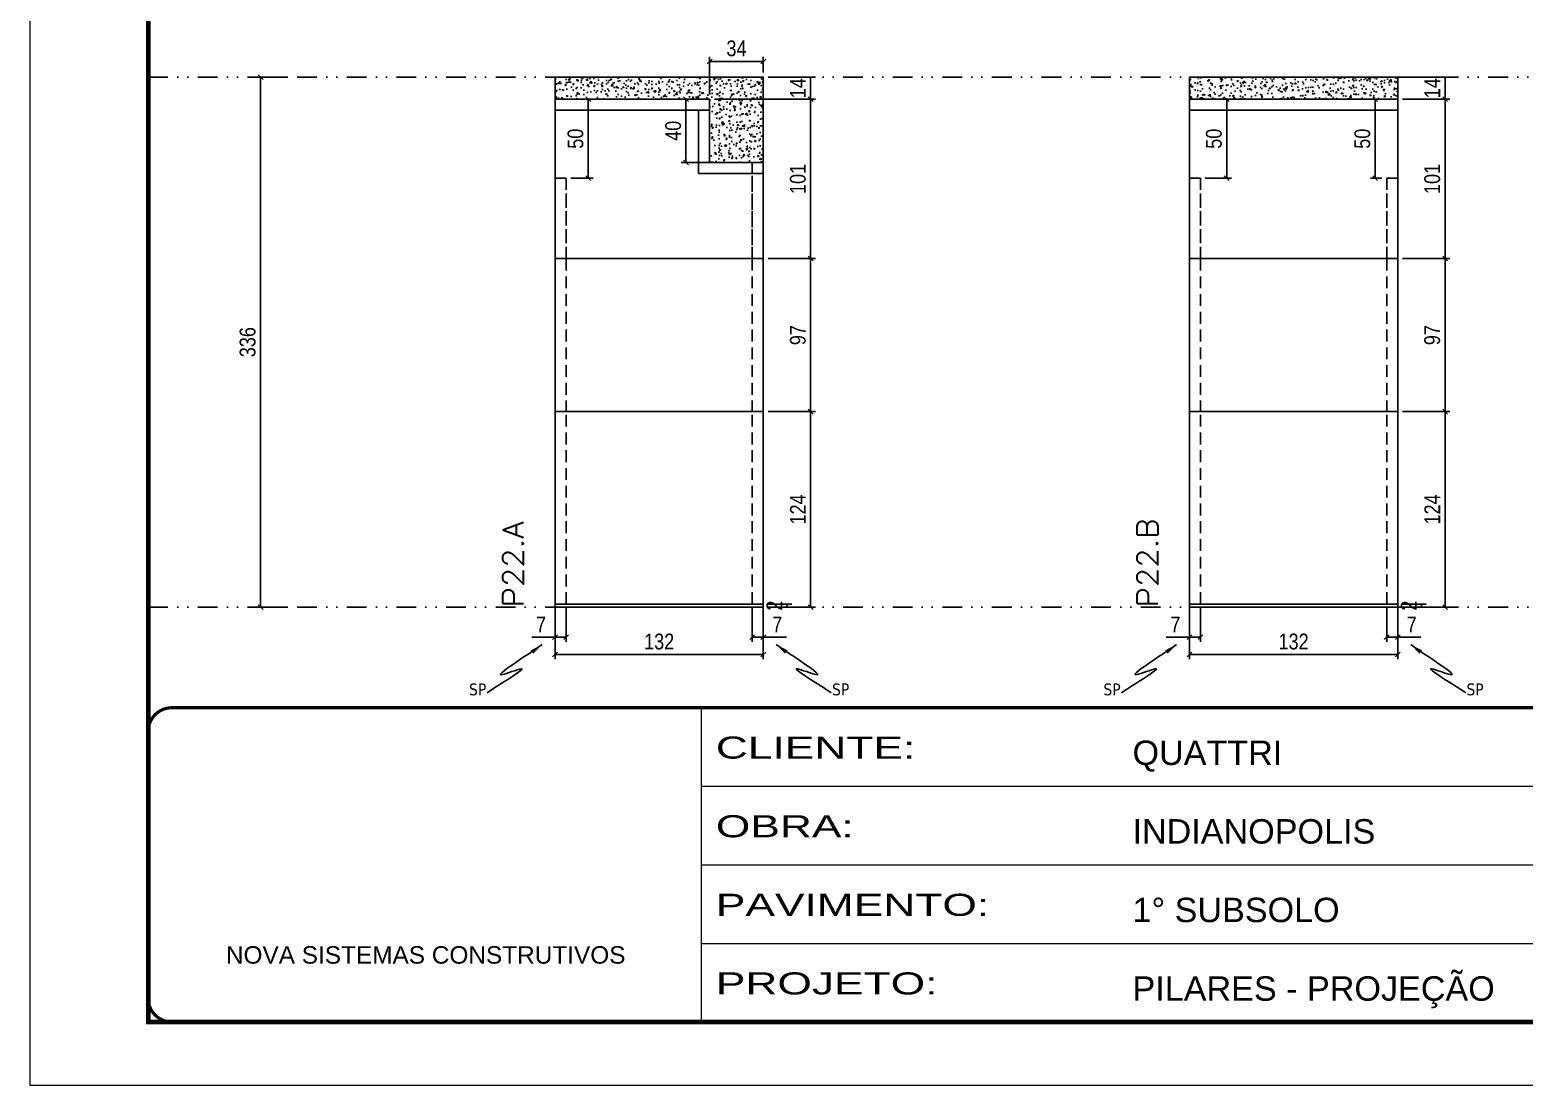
# Model space of a CAD drawing. Header units: millimetres. Extents: x 1945 to 8225, y 304 to 15137.
# Drawn here: x 1945 to 2892, y 3750 to 4419 of the extents above; entities that cross this region are included whole.
import ezdxf

# ---------------------------------------------------------------- set-up
doc = ezdxf.new("R2010")
doc.units = ezdxf.units.MM
for name, pattern in [('CONTINUO', [0]), ('DASHED', [0.75, 0.5, -0.25]), ('DIVIDE2', [0.625, 0.25, -0.125, 0, -0.125, 0, -0.125]), ('HIDDEN', [0.375, 0.25, -0.125])]:
    doc.linetypes.add(name, pattern=pattern)
for name, color, linetype in [('COTA', 241, 'Continuous'), ('Nível', 160, 'Continuous'), ('Painéis', 200, 'Continuous'), ('SARR_2.2x7', 40, 'Continuous'), ('texto', 7, 'Continuous')]:
    doc.layers.add(name, color=color, linetype=linetype)
for name, color, linetype, lineweight in [('Folhas', 255, 'Continuous', 9), ('SARRAFO DE PRESSAO', 251, 'DASHED', 9), ('Texto Seção', 7, 'Continuous', 15)]:
    doc.layers.add(name, color=color, linetype=linetype, lineweight=lineweight)
doc.styles.add('ARIAL', font='arial.ttf')
doc.styles.add('COTA TECNICA', font='techl___.ttf', dxfattribs={"height": 10})
doc.styles.add('REGUA-120', font='ROMANS.shx', dxfattribs={"height": 15})
doc.styles.get("Standard").update_dxf_attribs({"font": 'arial.ttf'})
doc.styles.add('Tecnologia', font='')
doc.styles.get('Tecnologia').set_extended_font_data('Forgotten Futurist')
doc.dimstyles.new('PAINEL', dxfattribs={"dimtxt": 10, "dimasz": 3, "dimexe": 3, "dimexo": 3, "dimgap": 3, "dimtad": 1, "dimdec": 1, "dimzin": 12, "dimdsep": 46, "dimtxsty": 'COTA TECNICA', "dimblk1": 'OBLIQUE', "dimblk2": 'OBLIQUE', "dimsah": 1, "dimcen": 0.9, "dimclrd": 4, "dimclre": 4, "dimclrt": 240, "dimadec": 1, "dimazin": 3, "dimtfac": 1, "dimtdec": 1, "dimtmove": 0, "dimatfit": 3, "dimfxl": 1, "dimtolj": 1, "dimtzin": 12, "dimarcsym": 0})
doc.dimstyles.new('PAINEL-NOVA', dxfattribs={"dimtxt": 10, "dimasz": 3, "dimexe": 3, "dimexo": 3, "dimgap": 3, "dimtad": 1, "dimdec": 1, "dimzin": 12, "dimdsep": 46, "dimtxsty": 'COTA TECNICA', "dimblk1": 'OBLIQUE', "dimblk2": 'OBLIQUE', "dimsah": 1, "dimcen": 0.9, "dimclrd": 4, "dimclre": 4, "dimclrt": 240, "dimadec": 1, "dimazin": 3, "dimtfac": 1, "dimtdec": 1, "dimtix": 1, "dimtmove": 0, "dimatfit": 3, "dimfxl": 1, "dimtolj": 1, "dimtzin": 12, "dimarcsym": 0})
doc.dimstyles.get("Standard").update_dxf_attribs({"dimtxt": 0.18, "dimasz": 0.18, "dimexe": 0.18, "dimexo": 0.0625, "dimgap": 0.09, "dimtad": 0, "dimtih": 1, "dimtoh": 1, "dimdec": 4, "dimzin": 0, "dimdsep": 46, "dimtxsty": 'Standard', "dimcen": 0.09, "dimadec": 0, "dimazin": 0, "dimtfac": 1, "dimtdec": 4, "dimtofl": 0, "dimtmove": 0, "dimatfit": 3, "dimfxl": 1, "dimtolj": 1, "dimtzin": 0, "dimarcsym": 0})
pattern_1 = [(51, (3997.6075, 7934.653), (9.121755, -0.637855), [0.9525, -10.4775]), (356, (3997.6075, 7934.653), (-1.928623, 9.520633), [0.762, -8.38203]), (101.45144, (3998.368, 7934.6), (7.193132, 8.882778), [0.8095, -8.904512]), (47.1842, (3997.563, 7937.192), (13.588575, -1.865247), [1.42875, -15.71625]), (97.63556, (3998.696, 7937.037), (11.65249, 12.576586), [1.21425, -13.35678]), (352.18415, (3997.563, 7937.192), (11.65249, 12.576586), [1.143, -12.572987]), (22, (3998.844, 7936.58), (7.668804, -4.98018), [0.9525, -10.4775]), (327, (3998.844, 7936.58), (2.928905, 9.261925), [0.762, -8.382]), (72.45145, (3999.483, 7936.165), (10.597708, 4.281746), [0.8095, -8.904497]), (38.5, (3997.6075, 7934.6528), (0.0806222, 4.2298032), [0, -8.2804, 0, -8.509, 0, -8.41375]), (8.5, (3997.6075, 7934.653), (3.2530547, 5.066574), [0, -4.8514, 0, -8.0899, 0, -3.20675]), (328.5, (3994.776, 7934.6034), (6.7834962, -0.1680745), [0, -3.175, 0, -9.906, 0, -13.1445]), (318.5, (3993.506, 7934.581), (7.383143, 1.4003915), [0, -4.1275, 0, -6.5786, 0, -9.3345])]

# ---------------------------------------------------------------- blocks, each defined once
blk = doc.blocks.new('9999999999')
at = {"color": 30, "linetype": 'CONTINUO'}
for p, q in [((98564.56, 34230.21), (98564.56, 34429.45)), ((98564.56, 34379.64), (99583.98, 34379.64)), ((98564.56, 34329.83), (99487.98, 34329.83)), ((98564.56, 34280.02), (99487.98, 34280.02))]:
    blk.add_line(p, q, dxfattribs=at)
at = {"color": 30, "linetype": 'CONTINUO', "const_width": 2}
blk.add_lwpolyline([(99583.98, 34230.21), (99583.98, 34414.45, 0.414214), (99568.98, 34429.45), (98228.98, 34429.45, 0.414214), (98213.98, 34414.45), (98213.98, 34245.21, 0.414214), (98228.98, 34230.21), (99583.98, 34230.21)], format="xyb", dxfattribs=at)
at = {"layer": 'Folhas'}
blk.add_lwpolyline([(98138.98, 34190.21), (99623.98, 34190.21), (99623.98, 35240.21), (98138.98, 35240.21)], close=True, dxfattribs=at)
at = {"layer": 'Folhas', "color": 30, "const_width": 3}
blk.add_lwpolyline([(98213.98, 34230.21), (99583.98, 34230.21), (99583.98, 35200.21), (98213.98, 35200.21)], close=True, dxfattribs=at)
at = {"color": 7, "linetype": 'Continuous', "ltscale": 5, "style": 'ARIAL'}
for s, height, p in [('QUATTRI', 15.483, (98837.68, 34393.13)), ('INDIANOPOLIS', 15.4829, (98837.68, 34343.32)), ('1° SUBSOLO', 15.483, (98837.68, 34293.51)), ('NOVA SISTEMAS CONSTRUTIVOS', 11.0592, (98263.19, 34267.21)), ('PILARES - PROJEÇÃO', 15.4829, (98837.68, 34243.7))]:
    blk.add_text(s, height=height, dxfattribs=at).set_placement(p)
at = {"layer": 'Folhas', "color": 7, "style": 'Tecnologia', "width": 1.5}
for s, p in [('CLIENTE:', (98573.65, 34397.17)), ('OBRA:', (98573.65, 34347.31)), ('PAVIMENTO:', (98573.65, 34297.5)), ('PROJETO:', (98573.65, 34247.69))]:
    blk.add_text(s, height=14, dxfattribs=at).set_placement(p)
blk = doc.blocks.new('*D300')
at = {"layer": 'COTA', "color": 4, "linetype": 'Continuous', "lineweight": -2, "ltscale": 30, "transparency": 16777216}
for p, q in [((2412.61, 4054.85), (2427.61, 4054.85)), ((2412.61, 4052.85), (2427.61, 4052.85)), ((2424.61, 4052.85), (2424.61, 4054.85))]:
    blk.add_line(p, q, dxfattribs=at)
at = {"layer": 'Defpoints', "color": 0, "linetype": 'Continuous', "ltscale": 30, "transparency": 16777216}
for p in [(2409.61, 4054.85), (2409.61, 4052.85), (2424.61, 4054.85)]:
    blk.add_point(p, dxfattribs=at)
at = {"layer": 'COTA', "color": 240, "linetype": 'Continuous', "ltscale": 30, "transparency": 16777216, "insert": (2416.61, 4053.85), "char_height": 10, "attachment_point": 5, "rotation": 90, "style": 'COTA TECNICA'}
blk.add_mtext('\\A1;2', dxfattribs=at)
blk = doc.blocks.new('_Oblique')
at = {"color": 0, "linetype": 'ByBlock', "lineweight": -2}
blk.add_line((-0.5, -0.5), (0.5, 0.5), dxfattribs=at)
blk = doc.blocks.new('*D301')
at = {"layer": 'COTA', "color": 4, "linetype": 'Continuous', "lineweight": -2, "ltscale": 30, "transparency": 16777216}
for p, q in [((2412.61, 4273.85), (2442.61, 4273.85)), ((2439.61, 4176.85), (2439.61, 4273.85)), ((2412.61, 4176.85), (2442.61, 4176.85))]:
    blk.add_line(p, q, dxfattribs=at)
at = {"layer": 'Defpoints', "color": 0, "linetype": 'Continuous', "ltscale": 30, "transparency": 16777216}
for p in [(2409.61, 4273.85), (2439.61, 4273.85), (2409.61, 4176.85)]:
    blk.add_point(p, dxfattribs=at)
at = {"layer": 'COTA', "color": 4, "linetype": 'Continuous', "lineweight": -2, "ltscale": 30, "transparency": 16777216, "xscale": 3, "yscale": 3, "zscale": 3}
for p, rotation in [((2439.61, 4273.85), 90), ((2439.61, 4176.85), 270)]:
    blk.add_blockref('_Oblique', p, dxfattribs=dict(at, rotation=rotation))
at = {"layer": 'COTA', "color": 240, "linetype": 'Continuous', "ltscale": 30, "transparency": 16777216, "insert": (2431.51, 4225.35), "char_height": 10, "attachment_point": 5, "rotation": 90, "style": 'COTA TECNICA'}
blk.add_mtext('\\A1;97', dxfattribs=at)
blk = doc.blocks.new('*D302')
at = {"layer": 'COTA', "color": 4, "linetype": 'Continuous', "lineweight": -2, "ltscale": 30, "transparency": 16777216}
for p, q in [((2378.61, 4374.85), (2442.61, 4374.85)), ((2439.61, 4273.85), (2439.61, 4374.85)), ((2412.61, 4273.85), (2442.61, 4273.85))]:
    blk.add_line(p, q, dxfattribs=at)
at = {"layer": 'Defpoints', "color": 0, "linetype": 'Continuous', "ltscale": 30, "transparency": 16777216}
for p in [(2375.61, 4374.85), (2439.61, 4374.85), (2409.61, 4273.85)]:
    blk.add_point(p, dxfattribs=at)
at = {"layer": 'COTA', "color": 4, "linetype": 'Continuous', "lineweight": -2, "ltscale": 30, "transparency": 16777216, "xscale": 3, "yscale": 3, "zscale": 3}
for p, rotation in [((2439.61, 4374.85), 90), ((2439.61, 4273.85), 270)]:
    blk.add_blockref('_Oblique', p, dxfattribs=dict(at, rotation=rotation))
at = {"layer": 'COTA', "color": 240, "linetype": 'Continuous', "ltscale": 30, "transparency": 16777216, "insert": (2431.51, 4324.35), "char_height": 10, "attachment_point": 5, "rotation": 90, "style": 'COTA TECNICA'}
blk.add_mtext('\\A1;101', dxfattribs=at)
blk = doc.blocks.new('*D303')
at = {"layer": 'COTA', "color": 4, "linetype": 'Continuous', "lineweight": -2, "ltscale": 30, "transparency": 16777216}
for p, q in [((2412.61, 4388.85), (2442.61, 4388.85)), ((2439.61, 4374.85), (2439.61, 4388.85)), ((2378.61, 4374.85), (2442.61, 4374.85))]:
    blk.add_line(p, q, dxfattribs=at)
at = {"layer": 'Defpoints', "color": 0, "linetype": 'Continuous', "ltscale": 30, "transparency": 16777216}
for p in [(2409.61, 4388.85), (2439.61, 4388.85), (2375.61, 4374.85)]:
    blk.add_point(p, dxfattribs=at)
at = {"layer": 'COTA', "color": 240, "linetype": 'Continuous', "ltscale": 30, "transparency": 16777216, "insert": (2431.53, 4381.85), "char_height": 10, "attachment_point": 5, "rotation": 90, "style": 'COTA TECNICA'}
blk.add_mtext('\\A1;14', dxfattribs=at)
blk = doc.blocks.new('*D304')
at = {"layer": 'COTA', "color": 4, "linetype": 'Continuous', "lineweight": -2, "ltscale": 30, "transparency": 16777216}
for p, q in [((2412.61, 4176.85), (2442.61, 4176.85)), ((2439.61, 4052.85), (2439.61, 4176.85)), ((2412.61, 4052.85), (2442.61, 4052.85))]:
    blk.add_line(p, q, dxfattribs=at)
at = {"layer": 'Defpoints', "color": 0, "linetype": 'Continuous', "ltscale": 30, "transparency": 16777216}
for p in [(2409.61, 4176.85), (2439.61, 4176.85), (2409.61, 4052.85)]:
    blk.add_point(p, dxfattribs=at)
at = {"layer": 'COTA', "color": 4, "linetype": 'Continuous', "lineweight": -2, "ltscale": 30, "transparency": 16777216, "xscale": 3, "yscale": 3, "zscale": 3}
for p, rotation in [((2439.61, 4176.85), 90), ((2439.61, 4052.85), 270)]:
    blk.add_blockref('_Oblique', p, dxfattribs=dict(at, rotation=rotation))
at = {"layer": 'COTA', "color": 240, "linetype": 'Continuous', "ltscale": 30, "transparency": 16777216, "insert": (2431.53, 4114.85), "char_height": 10, "attachment_point": 5, "rotation": 90, "style": 'COTA TECNICA'}
blk.add_mtext('\\A1;124', dxfattribs=at)
blk = doc.blocks.new('*D305')
at = {"layer": 'COTA', "color": 4, "linetype": 'Continuous', "lineweight": -2, "ltscale": 30, "transparency": 16777216}
for p, q in [((2277.61, 4049.85), (2277.61, 4019.85)), ((2409.61, 4049.85), (2409.61, 4019.85)), ((2277.61, 4022.85), (2409.61, 4022.85))]:
    blk.add_line(p, q, dxfattribs=at)
at = {"layer": 'Defpoints', "color": 0, "linetype": 'Continuous', "ltscale": 30, "transparency": 16777216}
for p in [(2277.61, 4052.85), (2409.61, 4052.85), (2409.61, 4022.85)]:
    blk.add_point(p, dxfattribs=at)
at = {"layer": 'COTA', "color": 4, "linetype": 'Continuous', "lineweight": -2, "ltscale": 30, "transparency": 16777216, "xscale": 3, "yscale": 3, "zscale": 3, "rotation": 180}
blk.add_blockref('_Oblique', (2277.61, 4022.85), dxfattribs=at)
at = {"layer": 'COTA', "color": 4, "linetype": 'Continuous', "lineweight": -2, "ltscale": 30, "transparency": 16777216, "xscale": 3, "yscale": 3, "zscale": 3}
blk.add_blockref('_Oblique', (2409.61, 4022.85), dxfattribs=at)
at = {"layer": 'COTA', "color": 240, "linetype": 'Continuous', "ltscale": 30, "transparency": 16777216, "insert": (2343.61, 4031.07), "char_height": 10, "attachment_point": 5, "style": 'COTA TECNICA'}
blk.add_mtext('\\A1;132', dxfattribs=at)
blk = doc.blocks.new('*D25')
at = {"layer": 'COTA', "color": 4, "linetype": 'ByBlock', "lineweight": -2, "transparency": 16777216}
for p, q in [((4967.62, 7361.82), (4967.62, 7339.8)), ((4974.62, 7361.82), (4974.62, 7339.8)), ((4967.62, 7342.8), (4952.89, 7342.8)), ((4974.62, 7342.8), (4967.62, 7342.8))]:
    blk.add_line(p, q, dxfattribs=at)
at = {"layer": 'Defpoints', "color": 0, "linetype": 'ByBlock', "transparency": 16777216}
for p in [(4967.62, 7364.82), (4974.62, 7364.82), (4967.62, 7342.8)]:
    blk.add_point(p, dxfattribs=at)
at = {"layer": 'COTA', "color": 4, "linetype": 'ByBlock', "lineweight": -2, "transparency": 16777216, "xscale": 3, "yscale": 3, "zscale": 3, "rotation": 180}
blk.add_blockref('_Oblique', (4967.62, 7342.8), dxfattribs=at)
at = {"layer": 'COTA', "color": 4, "linetype": 'ByBlock', "lineweight": -2, "transparency": 16777216, "xscale": 3, "yscale": 3, "zscale": 3}
blk.add_blockref('_Oblique', (4974.62, 7342.8), dxfattribs=at)
at = {"layer": 'COTA', "color": 240, "linetype": 'ByBlock', "transparency": 16777216, "insert": (4958.75, 7350.87), "char_height": 10, "attachment_point": 5, "style": 'COTA TECNICA'}
blk.add_mtext('\\A1;7', dxfattribs=at)
blk = doc.blocks.new('*D27')
at = {"layer": 'COTA', "color": 4, "linetype": 'ByBlock', "lineweight": -2, "transparency": 16777216}
for p, q in [((131596.05, 29930.75), (131596.05, 29908.67)), ((131603.05, 29930.68), (131603.05, 29908.67)), ((131596.05, 29911.67), (131603.05, 29911.67)), ((131603.05, 29911.67), (131617.78, 29911.67))]:
    blk.add_line(p, q, dxfattribs=at)
at = {"layer": 'Defpoints', "color": 0, "linetype": 'ByBlock', "transparency": 16777216}
for p in [(131596.05, 29933.75), (131603.05, 29933.68), (131603.05, 29911.67)]:
    blk.add_point(p, dxfattribs=at)
at = {"layer": 'COTA', "color": 4, "linetype": 'ByBlock', "lineweight": -2, "transparency": 16777216, "xscale": 3, "yscale": 3, "zscale": 3, "rotation": 180}
blk.add_blockref('_Oblique', (131596.05, 29911.67), dxfattribs=at)
at = {"layer": 'COTA', "color": 4, "linetype": 'ByBlock', "lineweight": -2, "transparency": 16777216, "xscale": 3, "yscale": 3, "zscale": 3}
blk.add_blockref('_Oblique', (131603.05, 29911.67), dxfattribs=at)
at = {"layer": 'COTA', "color": 240, "linetype": 'ByBlock', "transparency": 16777216, "insert": (131611.91, 29919.74), "char_height": 10, "attachment_point": 5, "style": 'COTA TECNICA'}
blk.add_mtext('\\A1;7', dxfattribs=at)
blk = doc.blocks.new('*D306')
at = {"layer": 'COTA', "color": 4, "linetype": 'Continuous', "lineweight": -2, "ltscale": 30, "transparency": 16777216}
for p, q in [((2814.61, 4054.85), (2829.61, 4054.85)), ((2814.61, 4052.85), (2829.61, 4052.85)), ((2826.61, 4052.85), (2826.61, 4054.85))]:
    blk.add_line(p, q, dxfattribs=at)
at = {"layer": 'Defpoints', "color": 0, "linetype": 'Continuous', "ltscale": 30, "transparency": 16777216}
for p in [(2811.61, 4054.85), (2811.61, 4052.85), (2826.61, 4054.85)]:
    blk.add_point(p, dxfattribs=at)
at = {"layer": 'COTA', "color": 240, "linetype": 'Continuous', "ltscale": 30, "transparency": 16777216, "insert": (2818.61, 4053.85), "char_height": 10, "attachment_point": 5, "rotation": 90, "style": 'COTA TECNICA'}
blk.add_mtext('\\A1;2', dxfattribs=at)
blk = doc.blocks.new('*D307')
at = {"layer": 'COTA', "color": 4, "linetype": 'Continuous', "lineweight": -2, "ltscale": 30, "transparency": 16777216}
for p, q in [((2814.61, 4273.85), (2844.61, 4273.85)), ((2841.61, 4176.85), (2841.61, 4273.85)), ((2814.61, 4176.85), (2844.61, 4176.85))]:
    blk.add_line(p, q, dxfattribs=at)
at = {"layer": 'Defpoints', "color": 0, "linetype": 'Continuous', "ltscale": 30, "transparency": 16777216}
for p in [(2811.61, 4273.85), (2841.61, 4273.85), (2811.61, 4176.85)]:
    blk.add_point(p, dxfattribs=at)
at = {"layer": 'COTA', "color": 4, "linetype": 'Continuous', "lineweight": -2, "ltscale": 30, "transparency": 16777216, "xscale": 3, "yscale": 3, "zscale": 3}
for p, rotation in [((2841.61, 4273.85), 90), ((2841.61, 4176.85), 270)]:
    blk.add_blockref('_Oblique', p, dxfattribs=dict(at, rotation=rotation))
at = {"layer": 'COTA', "color": 240, "linetype": 'Continuous', "ltscale": 30, "transparency": 16777216, "insert": (2833.51, 4225.35), "char_height": 10, "attachment_point": 5, "rotation": 90, "style": 'COTA TECNICA'}
blk.add_mtext('\\A1;97', dxfattribs=at)
blk = doc.blocks.new('*D308')
at = {"layer": 'COTA', "color": 4, "linetype": 'Continuous', "lineweight": -2, "ltscale": 30, "transparency": 16777216}
for p, q in [((2814.61, 4374.85), (2844.61, 4374.85)), ((2841.61, 4273.85), (2841.61, 4374.85)), ((2814.61, 4273.85), (2844.61, 4273.85))]:
    blk.add_line(p, q, dxfattribs=at)
at = {"layer": 'Defpoints', "color": 0, "linetype": 'Continuous', "ltscale": 30, "transparency": 16777216}
for p in [(2811.61, 4374.85), (2841.61, 4374.85), (2811.61, 4273.85)]:
    blk.add_point(p, dxfattribs=at)
at = {"layer": 'COTA', "color": 4, "linetype": 'Continuous', "lineweight": -2, "ltscale": 30, "transparency": 16777216, "xscale": 3, "yscale": 3, "zscale": 3}
for p, rotation in [((2841.61, 4374.85), 90), ((2841.61, 4273.85), 270)]:
    blk.add_blockref('_Oblique', p, dxfattribs=dict(at, rotation=rotation))
at = {"layer": 'COTA', "color": 240, "linetype": 'Continuous', "ltscale": 30, "transparency": 16777216, "insert": (2833.51, 4324.35), "char_height": 10, "attachment_point": 5, "rotation": 90, "style": 'COTA TECNICA'}
blk.add_mtext('\\A1;101', dxfattribs=at)
blk = doc.blocks.new('*D309')
at = {"layer": 'COTA', "color": 4, "linetype": 'Continuous', "lineweight": -2, "ltscale": 30, "transparency": 16777216}
for p, q in [((2814.61, 4388.85), (2844.61, 4388.85)), ((2841.61, 4374.85), (2841.61, 4388.85)), ((2814.61, 4374.85), (2844.61, 4374.85))]:
    blk.add_line(p, q, dxfattribs=at)
at = {"layer": 'Defpoints', "color": 0, "linetype": 'Continuous', "ltscale": 30, "transparency": 16777216}
for p in [(2811.61, 4388.85), (2841.61, 4388.85), (2811.61, 4374.85)]:
    blk.add_point(p, dxfattribs=at)
at = {"layer": 'COTA', "color": 240, "linetype": 'Continuous', "ltscale": 30, "transparency": 16777216, "insert": (2833.53, 4381.85), "char_height": 10, "attachment_point": 5, "rotation": 90, "style": 'COTA TECNICA'}
blk.add_mtext('\\A1;14', dxfattribs=at)
blk = doc.blocks.new('*D310')
at = {"layer": 'COTA', "color": 4, "linetype": 'Continuous', "lineweight": -2, "ltscale": 30, "transparency": 16777216}
for p, q in [((2814.61, 4176.85), (2844.61, 4176.85)), ((2841.61, 4052.85), (2841.61, 4176.85)), ((2814.61, 4052.85), (2844.61, 4052.85))]:
    blk.add_line(p, q, dxfattribs=at)
at = {"layer": 'Defpoints', "color": 0, "linetype": 'Continuous', "ltscale": 30, "transparency": 16777216}
for p in [(2811.61, 4176.85), (2841.61, 4176.85), (2811.61, 4052.85)]:
    blk.add_point(p, dxfattribs=at)
at = {"layer": 'COTA', "color": 4, "linetype": 'Continuous', "lineweight": -2, "ltscale": 30, "transparency": 16777216, "xscale": 3, "yscale": 3, "zscale": 3}
for p, rotation in [((2841.61, 4176.85), 90), ((2841.61, 4052.85), 270)]:
    blk.add_blockref('_Oblique', p, dxfattribs=dict(at, rotation=rotation))
at = {"layer": 'COTA', "color": 240, "linetype": 'Continuous', "ltscale": 30, "transparency": 16777216, "insert": (2833.53, 4114.85), "char_height": 10, "attachment_point": 5, "rotation": 90, "style": 'COTA TECNICA'}
blk.add_mtext('\\A1;124', dxfattribs=at)
blk = doc.blocks.new('*D311')
at = {"layer": 'COTA', "color": 4, "linetype": 'Continuous', "lineweight": -2, "ltscale": 30, "transparency": 16777216}
for p, q in [((2679.61, 4049.85), (2679.61, 4019.85)), ((2811.61, 4049.85), (2811.61, 4019.85)), ((2679.61, 4022.85), (2811.61, 4022.85))]:
    blk.add_line(p, q, dxfattribs=at)
at = {"layer": 'Defpoints', "color": 0, "linetype": 'Continuous', "ltscale": 30, "transparency": 16777216}
for p in [(2679.61, 4052.85), (2811.61, 4052.85), (2811.61, 4022.85)]:
    blk.add_point(p, dxfattribs=at)
at = {"layer": 'COTA', "color": 4, "linetype": 'Continuous', "lineweight": -2, "ltscale": 30, "transparency": 16777216, "xscale": 3, "yscale": 3, "zscale": 3, "rotation": 180}
blk.add_blockref('_Oblique', (2679.61, 4022.85), dxfattribs=at)
at = {"layer": 'COTA', "color": 4, "linetype": 'Continuous', "lineweight": -2, "ltscale": 30, "transparency": 16777216, "xscale": 3, "yscale": 3, "zscale": 3}
blk.add_blockref('_Oblique', (2811.61, 4022.85), dxfattribs=at)
at = {"layer": 'COTA', "color": 240, "linetype": 'Continuous', "ltscale": 30, "transparency": 16777216, "insert": (2745.61, 4031.07), "char_height": 10, "attachment_point": 5, "style": 'COTA TECNICA'}
blk.add_mtext('\\A1;132', dxfattribs=at)
blk = doc.blocks.new('*D320')
at = {"layer": 'COTA', "color": 4, "linetype": 'Continuous', "lineweight": -2, "ltscale": 30, "transparency": 16777216}
for p, q in [((2372.61, 4374.85), (2357.61, 4374.85)), ((2360.61, 4374.85), (2360.61, 4334.85)), ((2372.61, 4334.85), (2357.61, 4334.85))]:
    blk.add_line(p, q, dxfattribs=at)
at = {"layer": 'Defpoints', "color": 0, "linetype": 'Continuous', "ltscale": 30, "transparency": 16777216}
for p in [(2375.61, 4374.85), (2360.61, 4334.85), (2375.61, 4334.85)]:
    blk.add_point(p, dxfattribs=at)
at = {"layer": 'COTA', "color": 4, "linetype": 'Continuous', "lineweight": -2, "ltscale": 30, "transparency": 16777216, "xscale": 3, "yscale": 3, "zscale": 3}
for p, rotation in [((2360.61, 4374.85), 90), ((2360.61, 4334.85), 270)]:
    blk.add_blockref('_Oblique', p, dxfattribs=dict(at, rotation=rotation))
at = {"layer": 'COTA', "color": 240, "linetype": 'Continuous', "ltscale": 30, "transparency": 16777216, "insert": (2352.51, 4354.85), "char_height": 10, "attachment_point": 5, "rotation": 90, "style": 'COTA TECNICA'}
blk.add_mtext('\\A1;40', dxfattribs=at)
blk = doc.blocks.new('*D321')
at = {"layer": 'COTA', "color": 4, "linetype": 'Continuous', "lineweight": -2, "ltscale": 30, "transparency": 16777216}
for p, q in [((2375.61, 4377.85), (2375.61, 4401.85)), ((2375.61, 4398.85), (2409.61, 4398.85)), ((2409.61, 4391.85), (2409.61, 4401.85))]:
    blk.add_line(p, q, dxfattribs=at)
at = {"layer": 'Defpoints', "color": 0, "linetype": 'Continuous', "ltscale": 30, "transparency": 16777216}
for p in [(2409.61, 4398.85), (2409.61, 4388.85), (2375.61, 4374.85)]:
    blk.add_point(p, dxfattribs=at)
at = {"layer": 'COTA', "color": 4, "linetype": 'Continuous', "lineweight": -2, "ltscale": 30, "transparency": 16777216, "xscale": 3, "yscale": 3, "zscale": 3, "rotation": 180}
blk.add_blockref('_Oblique', (2375.61, 4398.85), dxfattribs=at)
at = {"layer": 'COTA', "color": 4, "linetype": 'Continuous', "lineweight": -2, "ltscale": 30, "transparency": 16777216, "xscale": 3, "yscale": 3, "zscale": 3}
blk.add_blockref('_Oblique', (2409.61, 4398.85), dxfattribs=at)
at = {"layer": 'COTA', "color": 240, "linetype": 'Continuous', "ltscale": 30, "transparency": 16777216, "insert": (2392.61, 4407.07), "char_height": 10, "attachment_point": 5, "style": 'COTA TECNICA'}
blk.add_mtext('\\A1;34', dxfattribs=at)
blk = doc.blocks.new('*D1288')
at = {"layer": 'COTA', "color": 4, "linetype": 'Continuous', "lineweight": -2, "ltscale": 30, "transparency": 16777216}
for p, q in [((2108.08, 4388.9), (2088.08, 4388.9)), ((2091.08, 4052.9), (2091.08, 4388.9)), ((2108.08, 4052.9), (2088.08, 4052.9))]:
    blk.add_line(p, q, dxfattribs=at)
at = {"layer": 'Defpoints', "color": 0, "linetype": 'Continuous', "ltscale": 30, "transparency": 16777216}
for p in [(2091.08, 4388.9), (2111.08, 4388.9), (2111.08, 4052.9)]:
    blk.add_point(p, dxfattribs=at)
at = {"layer": 'COTA', "color": 4, "linetype": 'Continuous', "lineweight": -2, "ltscale": 30, "transparency": 16777216, "xscale": 3, "yscale": 3, "zscale": 3}
for p, rotation in [((2091.08, 4388.9), 90), ((2091.08, 4052.9), 270)]:
    blk.add_blockref('_Oblique', p, dxfattribs=dict(at, rotation=rotation))
at = {"layer": 'COTA', "color": 240, "linetype": 'Continuous', "ltscale": 30, "transparency": 16777216, "insert": (2082.86, 4220.9), "char_height": 10, "attachment_point": 5, "rotation": 90, "style": 'COTA TECNICA'}
blk.add_mtext('\\A1;336', dxfattribs=at)
blk = doc.blocks.new('*D1774')
at = {"layer": 'COTA', "color": 4, "lineweight": -2, "transparency": 16777216}
for p, q in [((2287.61, 4374.85), (2301.71, 4374.85)), ((2298.71, 4324.85), (2298.71, 4374.85)), ((2287.61, 4324.85), (2301.71, 4324.85))]:
    blk.add_line(p, q, dxfattribs=at)
at = {"layer": 'Defpoints', "color": 0, "transparency": 16777216}
for p in [(2284.61, 4374.85), (2298.71, 4374.85), (2284.61, 4324.85)]:
    blk.add_point(p, dxfattribs=at)
at = {"layer": 'COTA', "color": 4, "lineweight": -2, "transparency": 16777216, "xscale": 3, "yscale": 3, "zscale": 3}
for p, rotation in [((2298.71, 4374.85), 90), ((2298.71, 4324.85), 270)]:
    blk.add_blockref('_Oblique', p, dxfattribs=dict(at, rotation=rotation))
at = {"layer": 'COTA', "color": 240, "transparency": 16777216, "insert": (2290.6, 4349.85), "char_height": 10, "attachment_point": 5, "rotation": 90, "style": 'COTA TECNICA'}
blk.add_mtext('\\A1;50', dxfattribs=at)
blk = doc.blocks.new('*D1775')
at = {"layer": 'COTA', "color": 4, "lineweight": -2, "transparency": 16777216}
for p, q in [((2801.61, 4374.85), (2794.35, 4374.85)), ((2797.35, 4324.85), (2797.35, 4374.85)), ((2801.61, 4324.85), (2794.35, 4324.85))]:
    blk.add_line(p, q, dxfattribs=at)
at = {"layer": 'Defpoints', "color": 0, "transparency": 16777216}
for p in [(2797.35, 4374.85), (2804.61, 4374.85), (2804.61, 4324.85)]:
    blk.add_point(p, dxfattribs=at)
at = {"layer": 'COTA', "color": 4, "lineweight": -2, "transparency": 16777216, "xscale": 3, "yscale": 3, "zscale": 3}
for p, rotation in [((2797.35, 4374.85), 90), ((2797.35, 4324.85), 270)]:
    blk.add_blockref('_Oblique', p, dxfattribs=dict(at, rotation=rotation))
at = {"layer": 'COTA', "color": 240, "transparency": 16777216, "insert": (2789.24, 4349.85), "char_height": 10, "attachment_point": 5, "rotation": 90, "style": 'COTA TECNICA'}
blk.add_mtext('\\A1;50', dxfattribs=at)
blk = doc.blocks.new('*D1776')
at = {"layer": 'COTA', "color": 4, "lineweight": -2, "transparency": 16777216}
for p, q in [((2689.61, 4374.85), (2706.24, 4374.85)), ((2703.24, 4324.85), (2703.24, 4374.85)), ((2689.61, 4324.85), (2706.24, 4324.85))]:
    blk.add_line(p, q, dxfattribs=at)
at = {"layer": 'Defpoints', "color": 0, "transparency": 16777216}
for p in [(2686.61, 4374.85), (2703.24, 4374.85), (2686.61, 4324.85)]:
    blk.add_point(p, dxfattribs=at)
at = {"layer": 'COTA', "color": 4, "lineweight": -2, "transparency": 16777216, "xscale": 3, "yscale": 3, "zscale": 3}
for p, rotation in [((2703.24, 4374.85), 90), ((2703.24, 4324.85), 270)]:
    blk.add_blockref('_Oblique', p, dxfattribs=dict(at, rotation=rotation))
at = {"layer": 'COTA', "color": 240, "transparency": 16777216, "insert": (2695.13, 4349.85), "char_height": 10, "attachment_point": 5, "rotation": 90, "style": 'COTA TECNICA'}
blk.add_mtext('\\A1;50', dxfattribs=at)
blk = doc.blocks.new('SLIPTEE')
at = {"layer": 'texto', "color": 0, "insert": (-49.02, -55.13), "char_height": 7.5, "attachment_point": 5}
blk.add_mtext('\\fTahoma|b0|i0|c0|p34;\\C4;SP', dxfattribs=at)
at = {"layer": 'COTA', "linetype": 'ByBlock'}
dim = blk.add_linear_dim(base=(0, -22.02), p1=(7, 0), p2=(0, 0), dimstyle='PAINEL-NOVA', override={"dimarcsym": 1}, dxfattribs=at)
dim.commit()
dim.dimension.update_dxf_attribs({"geometry": '*D25', "text_midpoint": (-8.87, -13.94), "insert": (-4967.62, -7364.82)})
at = {"layer": 'COTA', "path_type": 1}
blk.add_leader([(-8.21, -26.55), (-33.31, -45.71), (-21.61, -42.03), (-43.08, -57.3)], dimstyle='Standard', override={"dimasz": 8}, dxfattribs=at)
blk = doc.blocks.new('sliptD')
at = {"layer": 'texto', "color": 0, "insert": (49.02, -55.13), "char_height": 7.5, "attachment_point": 5}
blk.add_mtext('\\fTahoma|b0|i0|c0|p34;\\C4;SP', dxfattribs=at)
at = {"layer": 'COTA', "linetype": 'ByBlock'}
dim = blk.add_linear_dim(base=(0, -22.02), p1=(-7, 0.07), p2=(0, 0), dimstyle='PAINEL-NOVA', override={"dimarcsym": 1}, dxfattribs=at)
dim.commit()
dim.dimension.update_dxf_attribs({"geometry": '*D27', "text_midpoint": (8.87, -13.94), "insert": (-131603.05, -29933.68)})
at = {"layer": 'COTA', "path_type": 1}
blk.add_leader([(8.21, -26.55), (33.31, -45.71), (21.61, -42.03), (43.08, -57.3)], dimstyle='Standard', override={"dimasz": 8}, dxfattribs=at)
blk = doc.blocks.new('SLIPTDD')
at = {"layer": 'COTA', "linetype": 'ByBlock'}
blk.add_blockref('sliptD', (0, 0), dxfattribs=at)

msp = doc.modelspace()

# ---------------------------------------------------------------- hatches: boundary and pattern name
at = {"layer": 'COTA', "linetype": 'Continuous', "ltscale": 30}
h = msp.add_hatch(dxfattribs=at)
h.set_pattern_fill('AR-CONC', color=256, scale=0.05, angle=1)
h.set_pattern_definition(pattern_1)
h.paths.add_polyline_path([(2409.61, 4388.85), (2277.61, 4388.85), (2277.61, 4374.85), (2409.61, 4374.85)])
h = msp.add_hatch(dxfattribs=at)
h.set_pattern_fill('AR-CONC', color=256, scale=0.05, angle=1)
h.set_pattern_definition(pattern_1)
h.paths.add_polyline_path([(2409.61, 4388.85), (2375.61, 4388.85), (2375.61, 4334.85), (2409.61, 4334.85)])
h = msp.add_hatch(dxfattribs=at)
h.set_pattern_fill('AR-CONC', color=256, scale=0.05, angle=1)
h.set_pattern_definition(pattern_1)
h.paths.add_polyline_path([(2811.61, 4388.85), (2679.61, 4388.85), (2679.61, 4374.85), (2811.61, 4374.85)])

# ---------------------------------------------------------------- linework, layer by layer
msp.add_line((2409.61, 4388.85), (2409.61, 4334.85), dxfattribs=at)
at = {"layer": 'COTA'}
for p, q in [((2284.61, 4324.85), (2277.61, 4324.85)), ((2686.61, 4324.85), (2679.61, 4324.85)), ((2804.61, 4324.85), (2811.61, 4324.85))]:
    msp.add_line(p, q, dxfattribs=at)
at = {"layer": 'COTA', "linetype": 'Continuous', "ltscale": 30}
msp.add_lwpolyline([(2409.61, 4388.85), (2277.61, 4388.85), (2277.61, 4374.85), (2375.61, 4374.85)], dxfattribs=at)
msp.add_lwpolyline([(2679.61, 4374.85), (2811.61, 4374.85), (2811.61, 4388.85), (2679.61, 4388.85)], close=True, dxfattribs=at)
at = {"layer": 'Nível', "color": 4, "linetype": 'DIVIDE2', "ltscale": 50}
for p, q in [((2019.86, 4388.9), (3389.86, 4388.9)), ((2019.86, 4052.9), (3389.86, 4052.9))]:
    msp.add_line(p, q, dxfattribs=at)
at = {"layer": 'Painéis', "linetype": 'Continuous', "ltscale": 30}
for p, q in [((2277.61, 4374.85), (2277.61, 4052.85)), ((2679.61, 4374.85), (2679.61, 4052.85))]:
    msp.add_line(p, q, dxfattribs=at)
for points in [[(2375.61, 4374.85), (2277.61, 4374.85)], [(2375.61, 4334.85), (2375.61, 4374.85)], [(2375.61, 4374.85), (2375.61, 4334.85)], [(2811.61, 4374.85), (2679.61, 4374.85)], [(2811.61, 4052.85), (2811.61, 4374.85)], [(2368.61, 4334.85), (2409.61, 4334.85)], [(2375.61, 4334.85), (2409.61, 4334.85)], [(2409.61, 4052.85), (2409.61, 4334.85)], [(2409.61, 4273.85), (2277.61, 4273.85)], [(2811.61, 4273.85), (2679.61, 4273.85)], [(2277.61, 4176.85), (2409.61, 4176.85)], [(2811.61, 4176.85), (2679.61, 4176.85)], [(2277.61, 4054.85), (2409.61, 4054.85)], [(2277.61, 4052.85), (2409.61, 4052.85)], [(2811.61, 4054.85), (2679.61, 4054.85)], [(2679.61, 4052.85), (2811.61, 4052.85)]]:
    msp.add_lwpolyline(points, dxfattribs=at)
at = {"layer": 'SARR_2.2x7', "linetype": 'Continuous', "ltscale": 30}
msp.add_line((2368.61, 4367.85), (2368.61, 4327.85), dxfattribs=at)
at = {"layer": 'SARR_2.2x7', "linetype": 'HIDDEN', "ltscale": 30}
for p, q in [((2284.61, 4273.85), (2284.61, 4176.85)), ((2402.61, 4273.85), (2402.61, 4176.85)), ((2686.61, 4273.85), (2686.61, 4176.85)), ((2804.61, 4273.85), (2804.61, 4176.85))]:
    msp.add_line(p, q, dxfattribs=at)
at = {"layer": 'SARR_2.2x7', "linetype": 'ByBlock', "ltscale": 30}
for points in [[(2277.61, 4367.85), (2375.61, 4367.85)], [(2679.61, 4367.85), (2811.61, 4367.85)]]:
    msp.add_lwpolyline(points, dxfattribs=at)
at = {"layer": 'SARR_2.2x7', "linetype": 'Continuous', "ltscale": 30}
for points in [[(2368.61, 4334.85), (2375.61, 4334.85)], [(2368.61, 4327.85), (2409.61, 4327.85)]]:
    msp.add_lwpolyline(points, dxfattribs=at)
at = {"layer": 'SARR_2.2x7', "linetype": 'HIDDEN', "ltscale": 30}
for points in [[(2402.61, 4273.85), (2402.61, 4334.85), (2402.61, 4273.85)], [(2284.61, 4273.85), (2284.61, 4324.85), (2284.61, 4273.85)], [(2686.61, 4273.85), (2686.61, 4324.85), (2686.61, 4273.85)], [(2804.61, 4273.85), (2804.61, 4324.85), (2804.61, 4273.85)], [(2284.61, 4054.85), (2284.61, 4176.85)], [(2402.61, 4054.85), (2402.61, 4176.85)], [(2686.61, 4054.85), (2686.61, 4176.85)], [(2804.61, 4054.85), (2804.61, 4176.85)]]:
    msp.add_lwpolyline(points, dxfattribs=at)

# ---------------------------------------------------------------- block references
at = {"layer": 'COTA', "linetype": 'Continuous', "ltscale": 30}
for name, p in [('SLIPTEE', (2277.61, 4055.85)), ('SLIPTDD', (2409.61, 4055.85)), ('SLIPTEE', (2679.61, 4055.85)), ('SLIPTDD', (2811.61, 4055.85))]:
    msp.add_blockref(name, p, dxfattribs=at)
at = {"layer": 'SARRAFO DE PRESSAO', "color": 6, "linetype": 'ByBlock'}
msp.add_blockref('9999999999', (-96194.12, -30440.27), dxfattribs=at)

# ---------------------------------------------------------------- texts
at = {"layer": 'Texto Seção', "style": 'REGUA-120', "width": 1.1}
for s, p in [('P22.A', (2257.61, 4052.85)), ('P22.B', (2659.61, 4052.85))]:
    msp.add_text(s, height=13, rotation=90, dxfattribs=at).set_placement(p)

# ---------------------------------------------------------------- dimensions: what is measured, and where the dimension line sits
at = {"layer": 'COTA', "linetype": 'Continuous', "ltscale": 30}
for base, p1, p2, picture, middle in [((2409.61, 4398.85), (2375.61, 4374.85), (2409.61, 4388.85), '*D321', (2392.61, 4407.07)), ((2409.61, 4022.85), (2277.61, 4052.85), (2409.61, 4052.85), '*D305', (2343.61, 4031.07)), ((2811.61, 4022.85), (2679.61, 4052.85), (2811.61, 4052.85), '*D311', (2745.61, 4031.07))]:
    dim = msp.add_linear_dim(base=base, p1=p1, p2=p2, dimstyle='PAINEL-NOVA', dxfattribs=at)
    dim.commit()
    dim.dimension.update_dxf_attribs({"geometry": picture, "text_midpoint": middle})
for base, p1, p2, picture, middle in [((2091.08, 4388.9), (2111.08, 4052.9), (2111.08, 4388.9), '*D1288', (2082.86, 4220.9)), ((2439.61, 4388.85), (2375.61, 4374.85), (2409.61, 4388.85), '*D303', (2431.53, 4381.85)), ((2841.61, 4388.85), (2811.61, 4374.85), (2811.61, 4388.85), '*D309', (2833.53, 4381.85)), ((2360.61, 4334.85), (2375.61, 4374.85), (2375.61, 4334.85), '*D320', (2352.51, 4354.85)), ((2439.61, 4374.85), (2409.61, 4273.85), (2375.61, 4374.85), '*D302', (2431.51, 4324.35)), ((2841.61, 4374.85), (2811.61, 4273.85), (2811.61, 4374.85), '*D308', (2833.51, 4324.35)), ((2439.61, 4273.85), (2409.61, 4176.85), (2409.61, 4273.85), '*D301', (2431.51, 4225.35)), ((2841.61, 4273.85), (2811.61, 4176.85), (2811.61, 4273.85), '*D307', (2833.51, 4225.35)), ((2439.61, 4176.85), (2409.61, 4052.85), (2409.61, 4176.85), '*D304', (2431.53, 4114.85)), ((2841.61, 4176.85), (2811.61, 4052.85), (2811.61, 4176.85), '*D310', (2833.53, 4114.85)), ((2424.61, 4054.85), (2409.61, 4052.85), (2409.61, 4054.85), '*D300', (2416.61, 4053.85)), ((2826.61, 4054.85), (2811.61, 4052.85), (2811.61, 4054.85), '*D306', (2818.61, 4053.85))]:
    dim = msp.add_linear_dim(base=base, p1=p1, p2=p2, angle=90, dimstyle='PAINEL-NOVA', dxfattribs=at)
    dim.commit()
    dim.dimension.update_dxf_attribs({"geometry": picture, "text_midpoint": middle})
at = {"layer": 'COTA'}
for base, p1, p2, picture, middle in [((2298.71, 4374.85), (2284.61, 4324.85), (2284.61, 4374.85), '*D1774', (2290.6, 4349.85)), ((2703.24, 4374.85), (2686.61, 4324.85), (2686.61, 4374.85), '*D1776', (2695.13, 4349.85)), ((2797.35, 4374.85), (2804.61, 4324.85), (2804.61, 4374.85), '*D1775', (2789.24, 4349.85))]:
    dim = msp.add_linear_dim(base=base, p1=p1, p2=p2, angle=90, dimstyle='PAINEL', dxfattribs=at)
    dim.commit()
    dim.dimension.update_dxf_attribs({"geometry": picture, "text_midpoint": middle})

doc.saveas('drawing.dxf')
